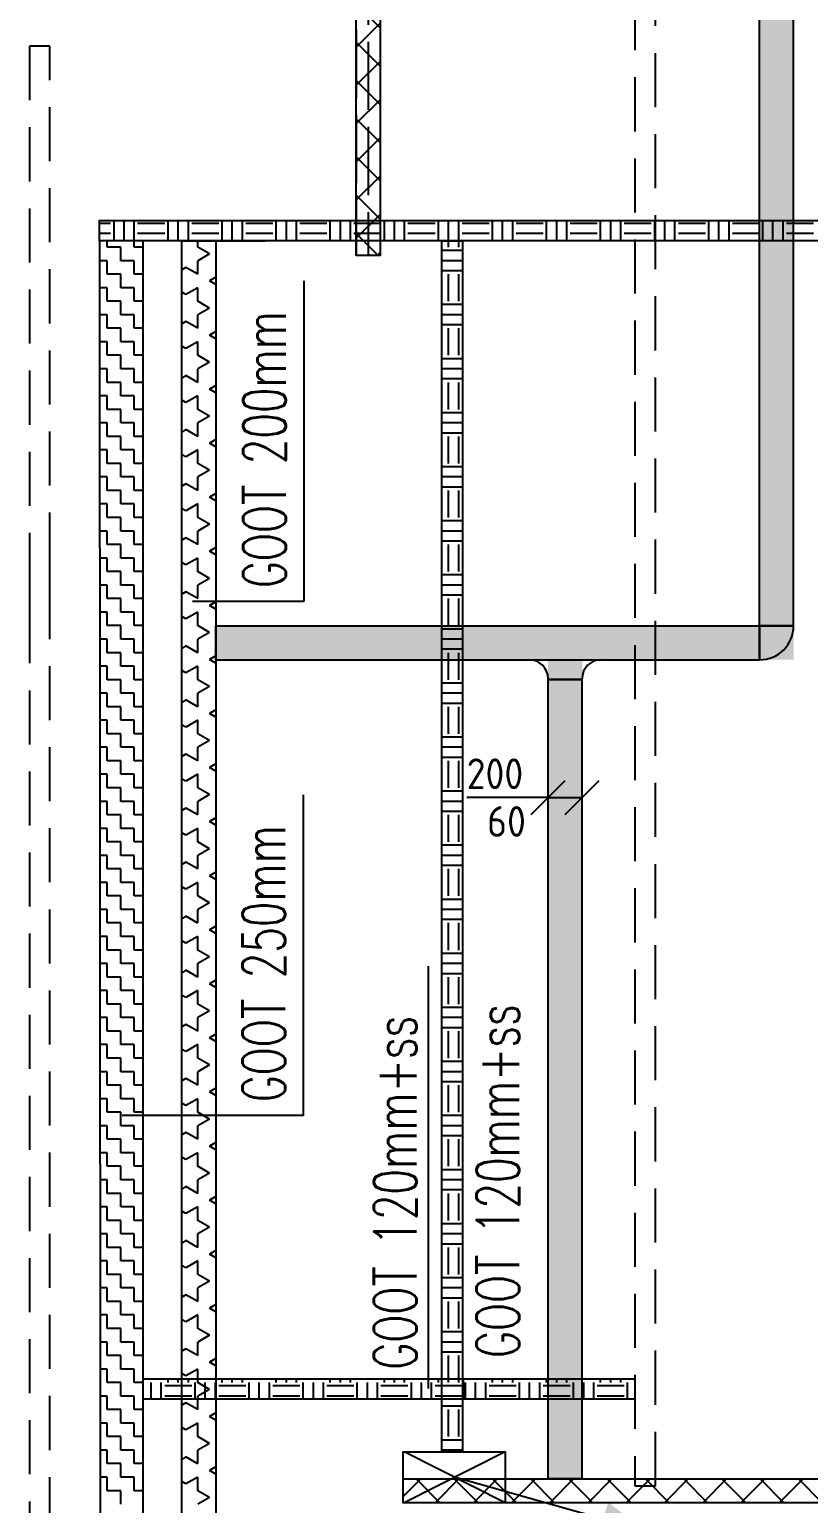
# Model space of a CAD drawing. Header units: millimetres. Extents: x -3262 to 109994, y 0 to 217318.
# Drawn here: x 56790 to 61365, y 66097 to 74754 of the extents above; entities that cross this region are included whole.
import ezdxf

# ---------------------------------------------------------------- set-up
doc = ezdxf.new("R2010")
doc.units = ezdxf.units.MM
doc.header["$LTSCALE"] = 100
doc.linetypes.add('E_GOOT3', pattern=[5, 4, -1])
doc.linetypes.add('HIDDEN2', pattern=[4.7625, 3.175, -1.5875])
for name, color, linetype in [('ByLayer', 2, 'Continuous'), ('EL6131--_ENERGIEBEDR (1996)', 2, 'Continuous'), ('EL6131--_GEBOUWINST (1996)', 2, 'Continuous'), ('EL6131--_KG_D', 3, 'Continuous'), ('EL6131--_WG', 3, 'Continuous'), ('EM6131--_KG', 1, 'Continuous')]:
    doc.layers.add(name, color=color, linetype=linetype)
doc.styles.add('CofelyArial', font='arial.ttf')
doc.styles.add('ROMANS', font='ROMANS', dxfattribs={"width": 0.7})
doc.styles.add('STABICAD-018', font='ISOCP.SHX', dxfattribs={"height": 1.8})

# ---------------------------------------------------------------- blocks, each defined once
blk = doc.blocks.new('*X84')
at = {"color": 0}
for p, q in [((49163.8, 15712.4), (49293.2, 15841.8)), ((49405.1, 15701.8), (49265.1, 15841.8)), ((49377.7, 15701.8), (49517.7, 15841.8)), ((49629.6, 15701.8), (49489.6, 15841.8)), ((49602.2, 15701.8), (49742.2, 15841.8)), ((49854.1, 15701.8), (49714.1, 15841.8)), ((49826.8, 15701.8), (49966.8, 15841.8)), ((50078.6, 15701.8), (49938.6, 15841.8)), ((50051.3, 15701.8), (50191.3, 15841.8)), ((50303.1, 15701.8), (50163.1, 15841.8)), ((50275.8, 15701.8), (50415.8, 15841.8)), ((50527.6, 15701.8), (50387.6, 15841.8)), ((50500.3, 15701.8), (50640.3, 15841.8)), ((50752.1, 15701.8), (50612.1, 15841.8)), ((50724.8, 15701.8), (50864.8, 15841.8)), ((50976.6, 15701.8), (50836.6, 15841.8)), ((50949.3, 15701.8), (51089.3, 15841.8)), ((51201.1, 15701.8), (51061.1, 15841.8)), ((51173.8, 15701.8), (51313.8, 15841.8)), ((51425.6, 15701.8), (51285.6, 15841.8)), ((51398.3, 15701.8), (51538.3, 15841.8)), ((51650.1, 15701.8), (51510.1, 15841.8)), ((51622.8, 15701.8), (51762.8, 15841.8)), ((51874.6, 15701.8), (51734.6, 15841.8)), ((51847.3, 15701.8), (51987.3, 15841.8)), ((52099.2, 15701.8), (51959.2, 15841.8)), ((52071.8, 15701.8), (52211.8, 15841.8)), ((52323.7, 15701.8), (52183.7, 15841.8)), ((52296.3, 15701.8), (52436.3, 15841.8)), ((52548.2, 15701.8), (52408.2, 15841.8)), ((52520.8, 15701.8), (52660.8, 15841.8)), ((52772.7, 15701.8), (52632.7, 15841.8)), ((52745.3, 15701.8), (52885.3, 15841.8)), ((52997.2, 15701.8), (52857.2, 15841.8)), ((52969.8, 15701.8), (53109.8, 15841.8)), ((53221.7, 15701.8), (53081.7, 15841.8)), ((53194.4, 15701.8), (53334.4, 15841.8)), ((53446.2, 15701.8), (53306.2, 15841.8)), ((53418.9, 15701.8), (53558.9, 15841.8)), ((53670.7, 15701.8), (53530.7, 15841.8)), ((53643.4, 15701.8), (53783.4, 15841.8)), ((53895.2, 15701.8), (53755.2, 15841.8)), ((53867.9, 15701.8), (54007.9, 15841.8)), ((54119.7, 15701.8), (53979.7, 15841.8)), ((54092.4, 15701.8), (54232.4, 15841.8)), ((54344.2, 15701.8), (54204.2, 15841.8)), ((54316.9, 15701.8), (54456.9, 15841.8)), ((54568.7, 15701.8), (54428.7, 15841.8)), ((54541.4, 15701.8), (54681.4, 15841.8)), ((54793.2, 15701.8), (54653.2, 15841.8)), ((54765.9, 15701.8), (54905.9, 15841.8)), ((55017.7, 15701.8), (54877.7, 15841.8)), ((54990.4, 15701.8), (55130.4, 15841.8)), ((55242.2, 15701.8), (55102.2, 15841.8)), ((55214.9, 15701.8), (55354.9, 15841.8)), ((55466.7, 15701.8), (55326.7, 15841.8)), ((55439.4, 15701.8), (55579.4, 15841.8)), ((55691.3, 15701.8), (55551.3, 15841.8)), ((55663.9, 15701.8), (55803.9, 15841.8)), ((55915.8, 15701.8), (55775.8, 15841.8)), ((55888.4, 15701.8), (55988.8, 15802.2)), ((49180.6, 15701.8), (49163.8, 15718.5))]:
    blk.add_line(p, q, dxfattribs=at)
blk = doc.blocks.new('NV-1')
at = {"layer": 'ByLayer'}
for p, q in [((0, 4), (7.91, 0)), ((0, 0), (7.91, 4))]:
    blk.add_line(p, q, dxfattribs=at)
blk.add_lwpolyline([(0, 0), (8, 0), (8, 4), (0, 4)], close=True, dxfattribs=at)
blk = doc.blocks.new('PIJL-UIT')
at = {"layer": 'ByLayer', "color": 2}
blk.add_line((0, 0), (2.92, 10.41), dxfattribs=at)
blk.add_solid([(3.228, 11.35), (1.515, 9.111), (3.239, 8.536)], dxfattribs=at)
blk = doc.blocks.new('*X93')
at = {"color": 0}
for p, q in [((42447.8, 15200.3), (42545, 15200.3)), ((42564.8, 15061.4), (42564.8, 15213.5)), ((42447.8, 15140.8), (42545, 15140.8)), ((42447.8, 15081.2), (42545, 15081.2)), ((42465.6, 14902.7), (42465.6, 15061.4)), ((42525.2, 14902.7), (42525.2, 15061.4)), ((42545, 15041.6), (42567.8, 15041.6)), ((42545, 14982), (42567.8, 14982)), ((42545, 14922.5), (42567.8, 14922.5)), ((42564.8, 14743.9), (42564.8, 14902.7)), ((42447.8, 14882.8), (42545, 14882.8)), ((42447.8, 14823.3), (42545, 14823.3)), ((42447.8, 14763.8), (42545, 14763.8)), ((42465.6, 14585.2), (42465.6, 14743.9)), ((42525.2, 14585.2), (42525.2, 14743.9)), ((42545, 14724.1), (42567.8, 14724.1)), ((42545, 14664.5), (42567.8, 14664.5)), ((42447.8, 14565.3), (42545, 14565.3)), ((42545, 14605), (42567.8, 14605)), ((42564.8, 14426.4), (42564.8, 14585.2)), ((42447.8, 14505.8), (42545, 14505.8)), ((42447.8, 14446.2), (42545, 14446.2)), ((42465.6, 14267.7), (42465.6, 14426.4)), ((42525.2, 14267.7), (42525.2, 14426.4)), ((42545, 14406.6), (42567.8, 14406.6)), ((42545, 14347), (42567.8, 14347)), ((42545, 14287.5), (42567.8, 14287.5)), ((42447.8, 14247.8), (42545, 14247.8)), ((42564.8, 14205.1), (42564.8, 14267.7))]:
    blk.add_line(p, q, dxfattribs=at)
blk = doc.blocks.new('*X96')
at = {"color": 0}
for p, q in [((49291.9, 17283.9), (49291.9, 17350.3)), ((49351.4, 17283.9), (49351.4, 17350.3)), ((49248.8, 17264.1), (49368.8, 17264.1)), ((49248.8, 17204.5), (49368.8, 17204.5)), ((49248.8, 17145), (49368.8, 17145)), ((49291.9, 16966.4), (49291.9, 17125.2)), ((49351.4, 16966.4), (49351.4, 17125.2)), ((49248.8, 16946.6), (49368.8, 16946.6)), ((49248.8, 16887), (49368.8, 16887)), ((49248.8, 16827.5), (49368.8, 16827.5)), ((49291.9, 16648.9), (49291.9, 16807.7)), ((49351.4, 16648.9), (49351.4, 16807.7)), ((49248.8, 16629.1), (49368.8, 16629.1)), ((49248.8, 16569.5), (49368.8, 16569.5)), ((49248.8, 16510), (49368.8, 16510)), ((49291.9, 16331.4), (49291.9, 16490.2)), ((49351.4, 16331.4), (49351.4, 16490.2)), ((49248.8, 16311.6), (49368.8, 16311.6)), ((49248.8, 16252), (49368.8, 16252)), ((49248.8, 16192.5), (49368.8, 16192.5)), ((49291.9, 16013.9), (49291.9, 16172.7)), ((49351.4, 16013.9), (49351.4, 16172.7)), ((49248.8, 15994.1), (49368.8, 15994.1)), ((49248.8, 15934.5), (49368.8, 15934.5)), ((49248.8, 15875), (49368.8, 15875)), ((49291.9, 15696.4), (49291.9, 15855.2)), ((49351.4, 15696.4), (49351.4, 15855.2)), ((49248.8, 15676.6), (49368.8, 15676.6)), ((49248.8, 15617), (49368.8, 15617)), ((49248.8, 15557.5), (49368.8, 15557.5)), ((49291.9, 15378.9), (49291.9, 15537.7)), ((49351.4, 15378.9), (49351.4, 15537.7)), ((49248.8, 15359.1), (49368.8, 15359.1)), ((49248.8, 15299.5), (49368.8, 15299.5)), ((49248.8, 15240), (49368.8, 15240)), ((49291.9, 15061.4), (49291.9, 15220.2)), ((49351.4, 15061.4), (49351.4, 15220.2)), ((49248.8, 15041.6), (49368.8, 15041.6)), ((49248.8, 14982), (49368.8, 14982)), ((49248.8, 14922.5), (49368.8, 14922.5)), ((49291.9, 14743.9), (49291.9, 14902.7)), ((49351.4, 14743.9), (49351.4, 14902.7)), ((49248.8, 14724.1), (49368.8, 14724.1)), ((49248.8, 14664.5), (49368.8, 14664.5)), ((49248.8, 14605), (49368.8, 14605)), ((49291.9, 14426.4), (49291.9, 14585.2)), ((49351.4, 14426.4), (49351.4, 14585.2)), ((49248.8, 14406.6), (49368.8, 14406.6)), ((49248.8, 14347), (49368.8, 14347)), ((49248.8, 14287.5), (49368.8, 14287.5)), ((49291.9, 14108.9), (49291.9, 14267.7)), ((49351.4, 14108.9), (49351.4, 14267.7)), ((49248.8, 14089.1), (49368.8, 14089.1)), ((49248.8, 14029.5), (49368.8, 14029.5)), ((49248.8, 13970), (49368.8, 13970)), ((49291.9, 13791.4), (49291.9, 13950.2)), ((49351.4, 13791.4), (49351.4, 13950.2)), ((49248.8, 13771.6), (49368.8, 13771.6)), ((49248.8, 13712), (49368.8, 13712)), ((49248.8, 13652.5), (49368.8, 13652.5)), ((49291.9, 13473.9), (49291.9, 13632.7)), ((49351.4, 13473.9), (49351.4, 13632.7)), ((49248.8, 13454.1), (49368.8, 13454.1)), ((49248.8, 13394.5), (49368.8, 13394.5)), ((49248.8, 13335), (49368.8, 13335)), ((49291.9, 13156.4), (49291.9, 13315.2)), ((49351.4, 13156.4), (49351.4, 13315.2))]:
    blk.add_line(p, q, dxfattribs=at)
blk = doc.blocks.new('*X98')
at = {"color": 0}
for p, q in [((42148.1, 15220.2), (42148.1, 15338.2)), ((42207.7, 15220.2), (42207.7, 15338.2)), ((42406.1, 15220.2), (42406.1, 15338.2)), ((42465.6, 15220.2), (42465.6, 15338.2)), ((42525.2, 15220.2), (42525.2, 15338.2)), ((42723.6, 15220.2), (42723.6, 15338.2)), ((42783.1, 15220.2), (42783.1, 15338.2)), ((42842.7, 15220.2), (42842.7, 15338.2)), ((43041.1, 15220.2), (43041.1, 15338.2)), ((43100.6, 15220.2), (43100.6, 15338.2)), ((43160.2, 15220.2), (43160.2, 15338.2)), ((43358.6, 15220.2), (43358.6, 15338.2)), ((43418.1, 15220.2), (43418.1, 15338.2)), ((43477.7, 15220.2), (43477.7, 15338.2)), ((43676.1, 15220.2), (43676.1, 15338.2)), ((43735.6, 15220.2), (43735.6, 15338.2)), ((43795.2, 15220.2), (43795.2, 15338.2)), ((43993.6, 15220.2), (43993.6, 15338.2)), ((44053.1, 15220.2), (44053.1, 15338.2)), ((44112.7, 15220.2), (44112.7, 15338.2)), ((44311.1, 15220.2), (44311.1, 15338.2)), ((44370.6, 15220.2), (44370.6, 15338.2)), ((44430.2, 15220.2), (44430.2, 15338.2)), ((44628.6, 15220.2), (44628.6, 15338.2)), ((44688.1, 15220.2), (44688.1, 15338.2)), ((44747.7, 15220.2), (44747.7, 15338.2)), ((44946.1, 15220.2), (44946.1, 15338.2)), ((45005.6, 15220.2), (45005.6, 15338.2)), ((45065.2, 15220.2), (45065.2, 15338.2)), ((45263.6, 15220.2), (45263.6, 15338.2)), ((45323.1, 15220.2), (45323.1, 15338.2)), ((45382.7, 15220.2), (45382.7, 15338.2)), ((45581.1, 15220.2), (45581.1, 15338.2)), ((45640.6, 15220.2), (45640.6, 15338.2)), ((45700.2, 15220.2), (45700.2, 15338.2)), ((45898.6, 15220.2), (45898.6, 15338.2)), ((45958.1, 15220.2), (45958.1, 15338.2)), ((46017.7, 15220.2), (46017.7, 15338.2)), ((46216.1, 15220.2), (46216.1, 15338.2)), ((46275.6, 15220.2), (46275.6, 15338.2)), ((46335.2, 15220.2), (46335.2, 15338.2)), ((46533.6, 15220.2), (46533.6, 15338.2)), ((46593.1, 15220.2), (46593.1, 15338.2)), ((46652.7, 15220.2), (46652.7, 15338.2)), ((46851.1, 15220.2), (46851.1, 15338.2)), ((46910.6, 15220.2), (46910.6, 15338.2)), ((46970.2, 15220.2), (46970.2, 15338.2)), ((47168.6, 15220.2), (47168.6, 15338.2)), ((47228.1, 15220.2), (47228.1, 15338.2)), ((47287.7, 15220.2), (47287.7, 15338.2)), ((47486.1, 15220.2), (47486.1, 15338.2)), ((47545.6, 15220.2), (47545.6, 15338.2)), ((47605.2, 15220.2), (47605.2, 15338.2)), ((47803.6, 15220.2), (47803.6, 15338.2)), ((47863.1, 15220.2), (47863.1, 15338.2)), ((47922.7, 15220.2), (47922.7, 15338.2)), ((48121.1, 15220.2), (48121.1, 15338.2)), ((48180.6, 15220.2), (48180.6, 15338.2)), ((48240.2, 15220.2), (48240.2, 15338.2)), ((48438.6, 15220.2), (48438.6, 15338.2)), ((48498.1, 15220.2), (48498.1, 15338.2)), ((48557.7, 15220.2), (48557.7, 15338.2)), ((48756.1, 15220.2), (48756.1, 15338.2)), ((48815.6, 15220.2), (48815.6, 15338.2)), ((48875.2, 15220.2), (48875.2, 15338.2)), ((49073.6, 15220.2), (49073.6, 15338.2)), ((49133.1, 15220.2), (49133.1, 15338.2)), ((49192.7, 15220.2), (49192.7, 15338.2)), ((42227.5, 15299.5), (42386.2, 15299.5)), ((42227.5, 15240), (42386.2, 15240)), ((42545, 15299.5), (42703.8, 15299.5)), ((42545, 15240), (42703.8, 15240)), ((42862.5, 15299.5), (43021.2, 15299.5)), ((42862.5, 15240), (43021.2, 15240)), ((43180, 15299.5), (43338.8, 15299.5)), ((43180, 15240), (43338.8, 15240)), ((43497.5, 15299.5), (43656.2, 15299.5)), ((43497.5, 15240), (43656.2, 15240)), ((43815, 15299.5), (43973.8, 15299.5)), ((43815, 15240), (43973.8, 15240)), ((44132.5, 15299.5), (44291.2, 15299.5)), ((44132.5, 15240), (44291.2, 15240)), ((44450, 15299.5), (44608.8, 15299.5)), ((44450, 15240), (44608.8, 15240)), ((44767.5, 15299.5), (44926.2, 15299.5)), ((44767.5, 15240), (44926.2, 15240)), ((45085, 15299.5), (45243.8, 15299.5)), ((45085, 15240), (45243.8, 15240)), ((45402.5, 15299.5), (45561.2, 15299.5)), ((45402.5, 15240), (45561.2, 15240)), ((45720, 15299.5), (45878.8, 15299.5)), ((45720, 15240), (45878.8, 15240)), ((46037.5, 15299.5), (46196.2, 15299.5)), ((46037.5, 15240), (46196.2, 15240)), ((46355, 15299.5), (46513.8, 15299.5)), ((46355, 15240), (46513.8, 15240)), ((46672.5, 15299.5), (46831.2, 15299.5)), ((46672.5, 15240), (46831.2, 15240)), ((46990, 15299.5), (47148.8, 15299.5)), ((46990, 15240), (47148.8, 15240)), ((47307.5, 15299.5), (47466.2, 15299.5)), ((47307.5, 15240), (47466.2, 15240)), ((47625, 15299.5), (47783.8, 15299.5)), ((47625, 15240), (47783.8, 15240)), ((47942.5, 15299.5), (48101.2, 15299.5)), ((47942.5, 15240), (48101.2, 15240)), ((48260, 15299.5), (48418.8, 15299.5)), ((48260, 15240), (48418.8, 15240)), ((48577.5, 15299.5), (48736.2, 15299.5)), ((48577.5, 15240), (48736.2, 15240)), ((48895, 15299.5), (49053.8, 15299.5)), ((48895, 15240), (49053.8, 15240)), ((49212.5, 15299.5), (49248.8, 15299.5)), ((49212.5, 15240), (49248.8, 15240)), ((42247.3, 15218.2), (42247.3, 15220.2)), ((42306.9, 15218.2), (42306.9, 15220.2)), ((42366.4, 15218.2), (42366.4, 15220.2)), ((42564.8, 15218.2), (42564.8, 15220.2)), ((42624.4, 15218.2), (42624.4, 15220.2)), ((42683.9, 15218.2), (42683.9, 15220.2)), ((42882.3, 15218.2), (42882.3, 15220.2)), ((42941.9, 15218.2), (42941.9, 15220.2)), ((43001.4, 15218.2), (43001.4, 15220.2)), ((43199.8, 15218.2), (43199.8, 15220.2)), ((43259.4, 15218.2), (43259.4, 15220.2)), ((43318.9, 15218.2), (43318.9, 15220.2)), ((43517.3, 15218.2), (43517.3, 15220.2)), ((43576.9, 15218.2), (43576.9, 15220.2)), ((43636.4, 15218.2), (43636.4, 15220.2)), ((43834.8, 15218.2), (43834.8, 15220.2)), ((43894.4, 15218.2), (43894.4, 15220.2)), ((43953.9, 15218.2), (43953.9, 15220.2)), ((44152.3, 15218.2), (44152.3, 15220.2)), ((44211.9, 15218.2), (44211.9, 15220.2)), ((44271.4, 15218.2), (44271.4, 15220.2)), ((44469.8, 15218.2), (44469.8, 15220.2)), ((44529.4, 15218.2), (44529.4, 15220.2)), ((44588.9, 15218.2), (44588.9, 15220.2)), ((44787.3, 15218.2), (44787.3, 15220.2)), ((44846.9, 15218.2), (44846.9, 15220.2)), ((44906.4, 15218.2), (44906.4, 15220.2)), ((45104.8, 15218.2), (45104.8, 15220.2)), ((45164.4, 15218.2), (45164.4, 15220.2)), ((45223.9, 15218.2), (45223.9, 15220.2)), ((45422.3, 15218.2), (45422.3, 15220.2)), ((45481.9, 15218.2), (45481.9, 15220.2)), ((45541.4, 15218.2), (45541.4, 15220.2)), ((45739.8, 15218.2), (45739.8, 15220.2)), ((45799.4, 15218.2), (45799.4, 15220.2)), ((45858.9, 15218.2), (45858.9, 15220.2)), ((46057.3, 15218.2), (46057.3, 15220.2)), ((46116.9, 15218.2), (46116.9, 15220.2)), ((46176.4, 15218.2), (46176.4, 15220.2)), ((46374.8, 15218.2), (46374.8, 15220.2)), ((46434.4, 15218.2), (46434.4, 15220.2)), ((46493.9, 15218.2), (46493.9, 15220.2)), ((46692.3, 15218.2), (46692.3, 15220.2)), ((46751.9, 15218.2), (46751.9, 15220.2)), ((46811.4, 15218.2), (46811.4, 15220.2)), ((47009.8, 15218.2), (47009.8, 15220.2)), ((47069.4, 15218.2), (47069.4, 15220.2)), ((47128.9, 15218.2), (47128.9, 15220.2)), ((47327.3, 15218.2), (47327.3, 15220.2)), ((47386.9, 15218.2), (47386.9, 15220.2)), ((47446.4, 15218.2), (47446.4, 15220.2)), ((47644.8, 15218.2), (47644.8, 15220.2)), ((47704.4, 15218.2), (47704.4, 15220.2)), ((47763.9, 15218.2), (47763.9, 15220.2)), ((47962.3, 15218.2), (47962.3, 15220.2)), ((48021.9, 15218.2), (48021.9, 15220.2)), ((48081.4, 15218.2), (48081.4, 15220.2)), ((48279.8, 15218.2), (48279.8, 15220.2)), ((48339.4, 15218.2), (48339.4, 15220.2)), ((48398.9, 15218.2), (48398.9, 15220.2)), ((48597.3, 15218.2), (48597.3, 15220.2)), ((48656.9, 15218.2), (48656.9, 15220.2)), ((48716.4, 15218.2), (48716.4, 15220.2)), ((48914.8, 15218.2), (48914.8, 15220.2)), ((48974.4, 15218.2), (48974.4, 15220.2)), ((49033.9, 15218.2), (49033.9, 15220.2)), ((49232.3, 15218.2), (49232.3, 15220.2))]:
    blk.add_line(p, q, dxfattribs=at)
blk = doc.blocks.new('*X99')
at = {"color": 0}
for p, q in [((42564.8, 16966.4), (42564.8, 17092)), ((42447.8, 17045.8), (42545, 17045.8)), ((42447.8, 16986.2), (42545, 16986.2)), ((42465.6, 16807.7), (42465.6, 16966.4)), ((42525.2, 16807.7), (42525.2, 16966.4)), ((42545, 16946.6), (42567.8, 16946.6)), ((42545, 16887), (42567.8, 16887)), ((42545, 16827.5), (42567.8, 16827.5)), ((42564.8, 16648.9), (42564.8, 16807.7)), ((42447.8, 16787.8), (42545, 16787.8)), ((42447.8, 16728.3), (42545, 16728.3)), ((42447.8, 16668.8), (42545, 16668.8)), ((42465.6, 16490.2), (42465.6, 16648.9)), ((42525.2, 16490.2), (42525.2, 16648.9)), ((42545, 16629.1), (42567.8, 16629.1)), ((42545, 16569.5), (42567.8, 16569.5)), ((42447.8, 16470.3), (42545, 16470.3)), ((42545, 16510), (42567.8, 16510)), ((42564.8, 16331.4), (42564.8, 16490.2)), ((42447.8, 16410.8), (42545, 16410.8)), ((42447.8, 16351.2), (42545, 16351.2)), ((42465.6, 16172.7), (42465.6, 16331.4)), ((42525.2, 16172.7), (42525.2, 16331.4)), ((42545, 16311.6), (42567.8, 16311.6)), ((42545, 16252), (42567.8, 16252)), ((42545, 16192.5), (42567.8, 16192.5)), ((42447.8, 16152.8), (42545, 16152.8)), ((42564.8, 16013.9), (42564.8, 16172.7)), ((42447.8, 16093.3), (42545, 16093.3)), ((42447.8, 16033.8), (42545, 16033.8)), ((42465.6, 15855.2), (42465.6, 16013.9)), ((42525.2, 15855.2), (42525.2, 16013.9)), ((42545, 15994.1), (42567.8, 15994.1)), ((42545, 15934.5), (42567.8, 15934.5)), ((42545, 15875), (42567.8, 15875)), ((42564.8, 15696.4), (42564.8, 15855.2)), ((42447.8, 15835.3), (42545, 15835.3)), ((42447.8, 15775.8), (42545, 15775.8)), ((42447.8, 15716.2), (42545, 15716.2)), ((42465.6, 15537.7), (42465.6, 15696.4)), ((42525.2, 15537.7), (42525.2, 15696.4)), ((42545, 15676.6), (42567.8, 15676.6)), ((42545, 15617), (42567.8, 15617)), ((42447.8, 15517.8), (42545, 15517.8)), ((42545, 15557.5), (42567.8, 15557.5)), ((42564.8, 15378.9), (42564.8, 15537.7)), ((42447.8, 15458.3), (42545, 15458.3)), ((42447.8, 15398.8), (42545, 15398.8)), ((42465.6, 15220.2), (42465.6, 15378.9)), ((42525.2, 15220.2), (42525.2, 15378.9)), ((42545, 15359.1), (42567.8, 15359.1)), ((42545, 15299.5), (42567.8, 15299.5)), ((42545, 15240), (42567.8, 15240)), ((42564.8, 15213.5), (42564.8, 15220.2))]:
    blk.add_line(p, q, dxfattribs=at)
blk = doc.blocks.new('*X108')
at = {"color": 0}
for p, q in [((41949.7, 16841.5), (41964.1, 16866.4)), ((41989.4, 16772.7), (41949.7, 16841.5)), ((42068.7, 16772.8), (42108.4, 16841.5)), ((42108.4, 16841.5), (42094, 16866.4)), ((42267.2, 16841.5), (42281.6, 16866.4)), ((42306.9, 16772.7), (42267.2, 16841.5)), ((42386.2, 16772.8), (42425.9, 16841.5)), ((42425.9, 16841.5), (42411.5, 16866.4)), ((42584.7, 16841.5), (42599.1, 16866.4)), ((42624.4, 16772.7), (42584.7, 16841.5)), ((42703.7, 16772.8), (42743.4, 16841.5)), ((42743.4, 16841.5), (42729, 16866.4)), ((42902.2, 16841.5), (42916.6, 16866.4)), ((42941.9, 16772.7), (42902.2, 16841.5)), ((43021.2, 16772.8), (43060.9, 16841.5)), ((43060.9, 16841.5), (43046.5, 16866.4)), ((43219.7, 16841.5), (43234.1, 16866.4)), ((43259.4, 16772.7), (43219.7, 16841.5)), ((43338.7, 16772.8), (43378.4, 16841.5)), ((43378.4, 16841.5), (43364, 16866.4)), ((43537.2, 16841.5), (43551.6, 16866.4)), ((43576.9, 16772.7), (43537.2, 16841.5)), ((43656.2, 16772.8), (43695.9, 16841.5)), ((43695.9, 16841.5), (43681.5, 16866.4)), ((43854.7, 16841.5), (43869.1, 16866.4)), ((43894.4, 16772.7), (43854.7, 16841.5)), ((43973.7, 16772.8), (44013.4, 16841.5)), ((44013.4, 16841.5), (43999, 16866.4)), ((44172.2, 16841.5), (44186.6, 16866.4)), ((44211.9, 16772.7), (44172.2, 16841.5)), ((44291.2, 16772.8), (44330.9, 16841.5)), ((44330.9, 16841.5), (44316.5, 16866.4)), ((44489.7, 16841.5), (44504.1, 16866.4)), ((44529.4, 16772.7), (44489.7, 16841.5)), ((44608.7, 16772.8), (44648.4, 16841.5)), ((44648.4, 16841.5), (44634, 16866.4)), ((44807.2, 16841.5), (44821.6, 16866.4)), ((44846.9, 16772.7), (44807.2, 16841.5)), ((44926.2, 16772.8), (44965.9, 16841.5)), ((44965.9, 16841.5), (44951.5, 16866.4)), ((45124.7, 16841.5), (45139.1, 16866.4)), ((45164.4, 16772.7), (45124.7, 16841.5)), ((45243.7, 16772.8), (45283.4, 16841.5)), ((45283.4, 16841.5), (45269, 16866.4)), ((45442.2, 16841.5), (45456.6, 16866.4)), ((45481.9, 16772.7), (45442.2, 16841.5)), ((45561.2, 16772.8), (45600.9, 16841.5)), ((45600.9, 16841.5), (45586.5, 16866.4)), ((45759.7, 16841.5), (45774.1, 16866.4)), ((45799.4, 16772.7), (45759.7, 16841.5)), ((45878.7, 16772.8), (45918.4, 16841.5)), ((45918.4, 16841.5), (45904, 16866.4)), ((46077.2, 16841.5), (46091.6, 16866.4)), ((46116.9, 16772.7), (46077.2, 16841.5)), ((46196.2, 16772.8), (46235.9, 16841.5)), ((46235.9, 16841.5), (46221.5, 16866.4)), ((46394.7, 16841.5), (46409.1, 16866.4)), ((46434.4, 16772.7), (46394.7, 16841.5)), ((46513.7, 16772.8), (46553.4, 16841.5)), ((46553.4, 16841.5), (46539, 16866.4)), ((46712.2, 16841.5), (46726.6, 16866.4)), ((46751.9, 16772.7), (46712.2, 16841.5)), ((46831.2, 16772.8), (46870.9, 16841.5)), ((46870.9, 16841.5), (46856.5, 16866.4)), ((47029.7, 16841.5), (47044.1, 16866.4)), ((47069.4, 16772.7), (47029.7, 16841.5)), ((47148.7, 16772.8), (47188.4, 16841.5)), ((47188.4, 16841.5), (47174, 16866.4)), ((47347.2, 16841.5), (47361.6, 16866.4)), ((47386.9, 16772.7), (47347.2, 16841.5)), ((47466.2, 16772.8), (47505.9, 16841.5)), ((47505.9, 16841.5), (47491.5, 16866.4)), ((47664.7, 16841.5), (47679.1, 16866.4)), ((47704.4, 16772.7), (47664.7, 16841.5)), ((47783.7, 16772.8), (47823.4, 16841.5)), ((47823.4, 16841.5), (47809, 16866.4)), ((47982.2, 16841.5), (47996.6, 16866.4)), ((48021.9, 16772.7), (47982.2, 16841.5)), ((48101.2, 16772.8), (48140.9, 16841.5)), ((48140.9, 16841.5), (48126.5, 16866.4)), ((48299.7, 16841.5), (48314.1, 16866.4)), ((48339.4, 16772.7), (48299.7, 16841.5)), ((48418.7, 16772.8), (48458.4, 16841.5)), ((48458.4, 16841.5), (48444, 16866.4)), ((48617.2, 16841.5), (48631.6, 16866.4)), ((48656.9, 16772.7), (48617.2, 16841.5)), ((48736.2, 16772.8), (48775.9, 16841.5)), ((48775.9, 16841.5), (48761.5, 16866.4)), ((48934.7, 16841.5), (48949.1, 16866.4)), ((48974.4, 16772.7), (48934.7, 16841.5)), ((49053.7, 16772.8), (49093.4, 16841.5)), ((49093.4, 16841.5), (49079, 16866.4)), ((41870.3, 16704), (41830.6, 16772.7)), ((41870.3, 16704), (41910, 16772.8)), ((41910, 16772.7), (41989.4, 16772.7)), ((42068.8, 16772.7), (42148.1, 16772.7)), ((42187.8, 16704), (42148.1, 16772.7)), ((42187.8, 16704), (42227.5, 16772.8)), ((42227.5, 16772.7), (42306.9, 16772.7)), ((42386.2, 16772.7), (42465.6, 16772.7)), ((42505.3, 16704), (42465.6, 16772.7)), ((42505.3, 16704), (42545, 16772.8)), ((42545, 16772.7), (42624.4, 16772.7)), ((42703.8, 16772.7), (42783.1, 16772.7)), ((42822.8, 16704), (42783.1, 16772.7)), ((42822.8, 16704), (42862.5, 16772.8)), ((42862.5, 16772.7), (42941.9, 16772.7)), ((43021.2, 16772.7), (43100.6, 16772.7)), ((43140.3, 16704), (43100.6, 16772.7)), ((43140.3, 16704), (43180, 16772.8)), ((43180, 16772.7), (43259.4, 16772.7)), ((43338.8, 16772.7), (43418.1, 16772.7)), ((43457.8, 16704), (43418.1, 16772.7)), ((43457.8, 16704), (43497.5, 16772.8)), ((43497.5, 16772.7), (43576.9, 16772.7)), ((43656.2, 16772.7), (43735.6, 16772.7)), ((43775.3, 16704), (43735.6, 16772.7)), ((43775.3, 16704), (43815, 16772.8)), ((43815, 16772.7), (43894.4, 16772.7)), ((43973.8, 16772.7), (44053.1, 16772.7)), ((44092.8, 16704), (44053.1, 16772.7)), ((44092.8, 16704), (44132.5, 16772.8)), ((44132.5, 16772.7), (44211.9, 16772.7)), ((44291.2, 16772.7), (44370.6, 16772.7)), ((44410.3, 16704), (44370.6, 16772.7)), ((44410.3, 16704), (44450, 16772.8)), ((44450, 16772.7), (44529.4, 16772.7)), ((44608.8, 16772.7), (44688.1, 16772.7)), ((44727.8, 16704), (44688.1, 16772.7)), ((44727.8, 16704), (44767.5, 16772.8)), ((44767.5, 16772.7), (44846.9, 16772.7)), ((44926.2, 16772.7), (45005.6, 16772.7)), ((45045.3, 16704), (45005.6, 16772.7)), ((45045.3, 16704), (45085, 16772.8)), ((45085, 16772.7), (45164.4, 16772.7)), ((45243.8, 16772.7), (45323.1, 16772.7)), ((45362.8, 16704), (45323.1, 16772.7)), ((45362.8, 16704), (45402.5, 16772.8)), ((45402.5, 16772.7), (45481.9, 16772.7)), ((45561.2, 16772.7), (45640.6, 16772.7)), ((45680.3, 16704), (45640.6, 16772.7)), ((45680.3, 16704), (45720, 16772.8)), ((45720, 16772.7), (45799.4, 16772.7)), ((45878.8, 16772.7), (45958.1, 16772.7)), ((45997.8, 16704), (45958.1, 16772.7)), ((45997.8, 16704), (46037.5, 16772.8)), ((46037.5, 16772.7), (46116.9, 16772.7)), ((46196.2, 16772.7), (46275.6, 16772.7)), ((46315.3, 16704), (46275.6, 16772.7)), ((46315.3, 16704), (46355, 16772.8)), ((46355, 16772.7), (46434.4, 16772.7)), ((46513.8, 16772.7), (46593.1, 16772.7)), ((46632.8, 16704), (46593.1, 16772.7)), ((46632.8, 16704), (46672.5, 16772.8)), ((46672.5, 16772.7), (46751.9, 16772.7)), ((46831.2, 16772.7), (46910.6, 16772.7)), ((46950.3, 16704), (46910.6, 16772.7)), ((46950.3, 16704), (46990, 16772.8)), ((46990, 16772.7), (47069.4, 16772.7)), ((47148.8, 16772.7), (47228.1, 16772.7)), ((47267.8, 16704), (47228.1, 16772.7)), ((47267.8, 16704), (47307.5, 16772.8)), ((47307.5, 16772.7), (47386.9, 16772.7)), ((47466.2, 16772.7), (47545.6, 16772.7)), ((47585.3, 16704), (47545.6, 16772.7)), ((47585.3, 16704), (47625, 16772.8)), ((47625, 16772.7), (47704.4, 16772.7)), ((47783.8, 16772.7), (47863.1, 16772.7)), ((47902.8, 16704), (47863.1, 16772.7)), ((47902.8, 16704), (47942.5, 16772.8)), ((47942.5, 16772.7), (48021.9, 16772.7)), ((48101.2, 16772.7), (48180.6, 16772.7)), ((48220.3, 16704), (48180.6, 16772.7)), ((48220.3, 16704), (48260, 16772.8)), ((48260, 16772.7), (48339.4, 16772.7)), ((48418.8, 16772.7), (48498.1, 16772.7)), ((48537.8, 16704), (48498.1, 16772.7)), ((48537.8, 16704), (48577.5, 16772.8)), ((48577.5, 16772.7), (48656.9, 16772.7)), ((48736.2, 16772.7), (48815.6, 16772.7)), ((48855.3, 16704), (48815.6, 16772.7)), ((48855.3, 16704), (48895, 16772.8)), ((48895, 16772.7), (48974.4, 16772.7)), ((49053.8, 16772.7), (49133.1, 16772.7)), ((49172.8, 16704), (49133.1, 16772.7)), ((49172.8, 16704), (49212.5, 16772.8)), ((49212.5, 16772.7), (49248.8, 16772.7)), ((42007.4, 16666.4), (42029.1, 16704)), ((42050.7, 16666.4), (42029.1, 16704)), ((42324.9, 16666.4), (42346.6, 16704)), ((42368.2, 16666.4), (42346.6, 16704)), ((42642.4, 16666.4), (42664.1, 16704)), ((42685.7, 16666.4), (42664.1, 16704)), ((42959.9, 16666.4), (42981.6, 16704)), ((43003.2, 16666.4), (42981.6, 16704)), ((43277.4, 16666.4), (43299.1, 16704)), ((43320.7, 16666.4), (43299.1, 16704)), ((43594.9, 16666.4), (43616.6, 16704)), ((43638.2, 16666.4), (43616.6, 16704)), ((43912.4, 16666.4), (43934.1, 16704)), ((43955.7, 16666.4), (43934.1, 16704)), ((44229.9, 16666.4), (44251.6, 16704)), ((44273.2, 16666.4), (44251.6, 16704)), ((44547.4, 16666.4), (44569.1, 16704)), ((44590.7, 16666.4), (44569.1, 16704)), ((44864.9, 16666.4), (44886.6, 16704)), ((44908.2, 16666.4), (44886.6, 16704)), ((45182.4, 16666.4), (45204.1, 16704)), ((45225.7, 16666.4), (45204.1, 16704)), ((45499.9, 16666.4), (45521.6, 16704)), ((45543.2, 16666.4), (45521.6, 16704)), ((45817.4, 16666.4), (45839.1, 16704)), ((45860.7, 16666.4), (45839.1, 16704)), ((46134.9, 16666.4), (46156.6, 16704)), ((46178.2, 16666.4), (46156.6, 16704)), ((46452.4, 16666.4), (46474.1, 16704)), ((46495.7, 16666.4), (46474.1, 16704)), ((46769.9, 16666.4), (46791.6, 16704)), ((46813.2, 16666.4), (46791.6, 16704)), ((47087.4, 16666.4), (47109.1, 16704)), ((47130.7, 16666.4), (47109.1, 16704)), ((47404.9, 16666.4), (47426.6, 16704)), ((47448.2, 16666.4), (47426.6, 16704)), ((47722.4, 16666.4), (47744.1, 16704)), ((47765.7, 16666.4), (47744.1, 16704)), ((48039.9, 16666.4), (48061.6, 16704)), ((48083.2, 16666.4), (48061.6, 16704)), ((48357.4, 16666.4), (48379.1, 16704)), ((48400.7, 16666.4), (48379.1, 16704)), ((48674.9, 16666.4), (48696.6, 16704)), ((48718.2, 16666.4), (48696.6, 16704)), ((48992.4, 16666.4), (49014.1, 16704)), ((49035.7, 16666.4), (49014.1, 16704))]:
    blk.add_line(p, q, dxfattribs=at)
blk = doc.blocks.new('*X109')
at = {"color": 0}
for p, q in [((41989.4, 17303.8), (41989.4, 17346.1)), ((42148.1, 17303.8), (42148.1, 17346.2)), ((42306.9, 17303.8), (42306.9, 17346.3)), ((42465.6, 17303.8), (42465.6, 17346.4)), ((42624.4, 17303.8), (42624.4, 17346.5)), ((42783.1, 17303.8), (42783.1, 17346.6)), ((42941.9, 17303.8), (42941.9, 17346.7)), ((43100.6, 17303.8), (43100.6, 17346.8)), ((43259.4, 17303.8), (43259.4, 17346.9)), ((43418.1, 17303.8), (43418.1, 17346.9)), ((43576.9, 17303.8), (43576.9, 17347)), ((43735.6, 17303.8), (43735.6, 17347.1)), ((43894.4, 17303.8), (43894.4, 17347.2)), ((44053.1, 17303.8), (44053.1, 17347.3)), ((44211.9, 17303.8), (44211.9, 17347.4)), ((44370.6, 17303.8), (44370.6, 17347.5)), ((44529.4, 17303.8), (44529.4, 17347.6)), ((44688.1, 17303.8), (44688.1, 17347.7)), ((44846.9, 17303.8), (44846.9, 17347.8)), ((45005.6, 17303.8), (45005.6, 17347.9)), ((45164.4, 17303.8), (45164.4, 17347.9)), ((45323.1, 17303.8), (45323.1, 17348)), ((45481.9, 17303.8), (45481.9, 17348.1)), ((45640.6, 17303.8), (45640.6, 17348.2)), ((45799.4, 17303.8), (45799.4, 17348.3)), ((45958.1, 17303.8), (45958.1, 17348.4)), ((46116.9, 17303.8), (46116.9, 17348.5)), ((46275.6, 17303.8), (46275.6, 17348.6)), ((46434.4, 17303.8), (46434.4, 17348.7)), ((46593.1, 17303.8), (46593.1, 17348.8)), ((46751.9, 17303.8), (46751.9, 17348.8)), ((46910.6, 17303.8), (46910.6, 17348.9)), ((47069.4, 17303.8), (47069.4, 17349)), ((47228.1, 17303.8), (47228.1, 17349.1)), ((47386.9, 17303.8), (47386.9, 17349.2)), ((47545.6, 17303.8), (47545.6, 17349.3)), ((47704.4, 17303.8), (47704.4, 17349.4)), ((47863.1, 17303.8), (47863.1, 17349.5)), ((48021.9, 17303.8), (48021.9, 17349.6)), ((48180.6, 17303.8), (48180.6, 17349.7)), ((48339.4, 17303.8), (48339.4, 17349.8)), ((48498.1, 17303.8), (48498.1, 17349.8)), ((48656.9, 17303.8), (48656.9, 17349.9)), ((48815.6, 17303.8), (48815.6, 17350)), ((48974.4, 17303.8), (48974.4, 17350.1)), ((49133.1, 17303.8), (49133.1, 17350.2)), ((41910, 17303.8), (41989.4, 17303.8)), ((41910, 17224.4), (41910, 17303.8)), ((42068.8, 17303.8), (42148.1, 17303.8)), ((42068.8, 17224.4), (42068.8, 17303.8)), ((42227.5, 17303.8), (42306.9, 17303.8)), ((42227.5, 17224.4), (42227.5, 17303.8)), ((42386.2, 17303.8), (42465.6, 17303.8)), ((42386.2, 17224.4), (42386.2, 17303.8)), ((42545, 17303.8), (42624.4, 17303.8)), ((42545, 17224.4), (42545, 17303.8)), ((42703.8, 17303.8), (42783.1, 17303.8)), ((42703.8, 17224.4), (42703.8, 17303.8)), ((42862.5, 17303.8), (42941.9, 17303.8)), ((42862.5, 17224.4), (42862.5, 17303.8)), ((43021.2, 17303.8), (43100.6, 17303.8)), ((43021.2, 17224.4), (43021.2, 17303.8)), ((43180, 17303.8), (43259.4, 17303.8)), ((43180, 17224.4), (43180, 17303.8)), ((43338.8, 17303.8), (43418.1, 17303.8)), ((43338.8, 17224.4), (43338.8, 17303.8)), ((43497.5, 17303.8), (43576.9, 17303.8)), ((43497.5, 17224.4), (43497.5, 17303.8)), ((43656.2, 17303.8), (43735.6, 17303.8)), ((43656.2, 17224.4), (43656.2, 17303.8)), ((43815, 17303.8), (43894.4, 17303.8)), ((43815, 17224.4), (43815, 17303.8)), ((43973.8, 17303.8), (44053.1, 17303.8)), ((43973.8, 17224.4), (43973.8, 17303.8)), ((44132.5, 17303.8), (44211.9, 17303.8)), ((44132.5, 17224.4), (44132.5, 17303.8)), ((44291.2, 17303.8), (44370.6, 17303.8)), ((44291.2, 17224.4), (44291.2, 17303.8)), ((44450, 17303.8), (44529.4, 17303.8)), ((44450, 17224.4), (44450, 17303.8)), ((44608.8, 17303.8), (44688.1, 17303.8)), ((44608.8, 17224.4), (44608.8, 17303.8)), ((44767.5, 17303.8), (44846.9, 17303.8)), ((44767.5, 17224.4), (44767.5, 17303.8)), ((44926.2, 17303.8), (45005.6, 17303.8)), ((44926.2, 17224.4), (44926.2, 17303.8)), ((45085, 17303.8), (45164.4, 17303.8)), ((45085, 17224.4), (45085, 17303.8)), ((45243.8, 17303.8), (45323.1, 17303.8)), ((45243.8, 17224.4), (45243.8, 17303.8)), ((45402.5, 17303.8), (45481.9, 17303.8)), ((45402.5, 17224.4), (45402.5, 17303.8)), ((45561.2, 17303.8), (45640.6, 17303.8)), ((45561.2, 17224.4), (45561.2, 17303.8)), ((45720, 17303.8), (45799.4, 17303.8)), ((45720, 17224.4), (45720, 17303.8)), ((45878.8, 17303.8), (45958.1, 17303.8)), ((45878.8, 17224.4), (45878.8, 17303.8)), ((46037.5, 17303.8), (46116.9, 17303.8)), ((46037.5, 17224.4), (46037.5, 17303.8)), ((46196.2, 17303.8), (46275.6, 17303.8)), ((46196.2, 17224.4), (46196.2, 17303.8)), ((46355, 17303.8), (46434.4, 17303.8)), ((46355, 17224.4), (46355, 17303.8)), ((46513.8, 17303.8), (46593.1, 17303.8)), ((46513.8, 17224.4), (46513.8, 17303.8)), ((46672.5, 17303.8), (46751.9, 17303.8)), ((46672.5, 17224.4), (46672.5, 17303.8)), ((46831.2, 17303.8), (46910.6, 17303.8)), ((46831.2, 17224.4), (46831.2, 17303.8)), ((46990, 17303.8), (47069.4, 17303.8)), ((46990, 17224.4), (46990, 17303.8)), ((47148.8, 17303.8), (47228.1, 17303.8)), ((47148.8, 17224.4), (47148.8, 17303.8)), ((47307.5, 17303.8), (47386.9, 17303.8)), ((47307.5, 17224.4), (47307.5, 17303.8)), ((47466.2, 17303.8), (47545.6, 17303.8)), ((47466.2, 17224.4), (47466.2, 17303.8)), ((47625, 17303.8), (47704.4, 17303.8)), ((47625, 17224.4), (47625, 17303.8)), ((47783.8, 17303.8), (47863.1, 17303.8)), ((47783.8, 17224.4), (47783.8, 17303.8)), ((47942.5, 17303.8), (48021.9, 17303.8)), ((47942.5, 17224.4), (47942.5, 17303.8)), ((48101.2, 17303.8), (48180.6, 17303.8)), ((48101.2, 17224.4), (48101.2, 17303.8)), ((48260, 17303.8), (48339.4, 17303.8)), ((48260, 17224.4), (48260, 17303.8)), ((48418.8, 17303.8), (48498.1, 17303.8)), ((48418.8, 17224.4), (48418.8, 17303.8)), ((48577.5, 17303.8), (48656.9, 17303.8)), ((48577.5, 17224.4), (48577.5, 17303.8)), ((48736.2, 17303.8), (48815.6, 17303.8)), ((48736.2, 17224.4), (48736.2, 17303.8)), ((48895, 17303.8), (48974.4, 17303.8)), ((48895, 17224.4), (48895, 17303.8)), ((49053.8, 17303.8), (49133.1, 17303.8)), ((49053.8, 17224.4), (49053.8, 17303.8)), ((49212.5, 17303.8), (49248.8, 17303.8)), ((49212.5, 17224.4), (49212.5, 17303.8)), ((41830.6, 17224.4), (41910, 17224.4)), ((41910, 17145), (41989.4, 17145)), ((41910, 17092), (41910, 17145)), ((41989.4, 17224.4), (42068.8, 17224.4)), ((41989.4, 17145), (41989.4, 17224.4)), ((42068.8, 17145), (42148.1, 17145)), ((42068.8, 17092), (42068.8, 17145)), ((42148.1, 17224.4), (42227.5, 17224.4)), ((42148.1, 17145), (42148.1, 17224.4)), ((42227.5, 17145), (42306.9, 17145)), ((42227.5, 17092), (42227.5, 17145)), ((42306.9, 17224.4), (42386.2, 17224.4)), ((42306.9, 17145), (42306.9, 17224.4)), ((42386.2, 17145), (42465.6, 17145)), ((42386.2, 17092), (42386.2, 17145)), ((42465.6, 17224.4), (42545, 17224.4)), ((42465.6, 17145), (42465.6, 17224.4)), ((42545, 17145), (42624.4, 17145)), ((42545, 17092), (42545, 17145)), ((42624.4, 17224.4), (42703.8, 17224.4)), ((42624.4, 17145), (42624.4, 17224.4)), ((42703.8, 17145), (42783.1, 17145)), ((42703.8, 17092), (42703.8, 17145)), ((42783.1, 17224.4), (42862.5, 17224.4)), ((42783.1, 17145), (42783.1, 17224.4)), ((42862.5, 17145), (42941.9, 17145)), ((42862.5, 17092), (42862.5, 17145)), ((42941.9, 17224.4), (43021.2, 17224.4)), ((42941.9, 17145), (42941.9, 17224.4)), ((43021.2, 17145), (43100.6, 17145)), ((43021.2, 17092), (43021.2, 17145)), ((43100.6, 17224.4), (43180, 17224.4)), ((43100.6, 17145), (43100.6, 17224.4)), ((43180, 17145), (43259.4, 17145)), ((43180, 17092), (43180, 17145)), ((43259.4, 17224.4), (43338.8, 17224.4)), ((43259.4, 17145), (43259.4, 17224.4)), ((43338.8, 17145), (43418.1, 17145)), ((43338.8, 17092), (43338.8, 17145)), ((43418.1, 17224.4), (43497.5, 17224.4)), ((43418.1, 17145), (43418.1, 17224.4)), ((43497.5, 17145), (43576.9, 17145)), ((43497.5, 17092), (43497.5, 17145)), ((43576.9, 17224.4), (43656.2, 17224.4)), ((43576.9, 17145), (43576.9, 17224.4)), ((43656.2, 17145), (43735.6, 17145)), ((43656.2, 17092), (43656.2, 17145)), ((43735.6, 17224.4), (43815, 17224.4)), ((43735.6, 17145), (43735.6, 17224.4)), ((43815, 17145), (43894.4, 17145)), ((43815, 17092), (43815, 17145)), ((43894.4, 17224.4), (43973.8, 17224.4)), ((43894.4, 17145), (43894.4, 17224.4)), ((43973.8, 17145), (44053.1, 17145)), ((43973.8, 17092), (43973.8, 17145)), ((44053.1, 17224.4), (44132.5, 17224.4)), ((44053.1, 17145), (44053.1, 17224.4)), ((44132.5, 17145), (44211.9, 17145)), ((44132.5, 17092), (44132.5, 17145)), ((44211.9, 17224.4), (44291.2, 17224.4)), ((44211.9, 17145), (44211.9, 17224.4)), ((44291.2, 17145), (44370.6, 17145)), ((44291.2, 17092), (44291.2, 17145)), ((44370.6, 17224.4), (44450, 17224.4)), ((44370.6, 17145), (44370.6, 17224.4)), ((44450, 17145), (44529.4, 17145)), ((44450, 17092), (44450, 17145)), ((44529.4, 17224.4), (44608.8, 17224.4)), ((44529.4, 17145), (44529.4, 17224.4)), ((44608.8, 17145), (44688.1, 17145)), ((44608.8, 17092), (44608.8, 17145)), ((44688.1, 17224.4), (44767.5, 17224.4)), ((44688.1, 17145), (44688.1, 17224.4)), ((44767.5, 17145), (44846.9, 17145)), ((44767.5, 17092), (44767.5, 17145)), ((44846.9, 17224.4), (44926.2, 17224.4)), ((44846.9, 17145), (44846.9, 17224.4)), ((44926.2, 17145), (45005.6, 17145)), ((44926.2, 17092), (44926.2, 17145)), ((45005.6, 17224.4), (45085, 17224.4)), ((45005.6, 17145), (45005.6, 17224.4)), ((45085, 17145), (45164.4, 17145)), ((45085, 17092), (45085, 17145)), ((45164.4, 17224.4), (45243.8, 17224.4)), ((45164.4, 17145), (45164.4, 17224.4)), ((45243.8, 17145), (45323.1, 17145)), ((45243.8, 17092), (45243.8, 17145)), ((45323.1, 17224.4), (45402.5, 17224.4)), ((45323.1, 17145), (45323.1, 17224.4)), ((45402.5, 17145), (45481.9, 17145)), ((45402.5, 17092), (45402.5, 17145)), ((45481.9, 17224.4), (45561.2, 17224.4)), ((45481.9, 17145), (45481.9, 17224.4)), ((45561.2, 17145), (45640.6, 17145)), ((45561.2, 17092), (45561.2, 17145)), ((45640.6, 17224.4), (45720, 17224.4)), ((45640.6, 17145), (45640.6, 17224.4)), ((45720, 17145), (45799.4, 17145)), ((45720, 17092), (45720, 17145)), ((45799.4, 17224.4), (45878.8, 17224.4)), ((45799.4, 17145), (45799.4, 17224.4)), ((45878.8, 17145), (45958.1, 17145)), ((45878.8, 17092), (45878.8, 17145)), ((45958.1, 17224.4), (46037.5, 17224.4)), ((45958.1, 17145), (45958.1, 17224.4)), ((46037.5, 17145), (46116.9, 17145)), ((46037.5, 17092), (46037.5, 17145)), ((46116.9, 17224.4), (46196.2, 17224.4)), ((46116.9, 17145), (46116.9, 17224.4)), ((46196.2, 17145), (46275.6, 17145)), ((46196.2, 17092), (46196.2, 17145)), ((46275.6, 17224.4), (46355, 17224.4)), ((46275.6, 17145), (46275.6, 17224.4)), ((46355, 17145), (46434.4, 17145)), ((46355, 17092), (46355, 17145)), ((46434.4, 17224.4), (46513.8, 17224.4)), ((46434.4, 17145), (46434.4, 17224.4)), ((46513.8, 17145), (46593.1, 17145)), ((46513.8, 17092), (46513.8, 17145)), ((46593.1, 17224.4), (46672.5, 17224.4)), ((46593.1, 17145), (46593.1, 17224.4)), ((46672.5, 17145), (46751.9, 17145)), ((46672.5, 17092), (46672.5, 17145)), ((46751.9, 17224.4), (46831.2, 17224.4)), ((46751.9, 17145), (46751.9, 17224.4)), ((46831.2, 17145), (46910.6, 17145)), ((46831.2, 17092), (46831.2, 17145)), ((46910.6, 17224.4), (46990, 17224.4)), ((46910.6, 17145), (46910.6, 17224.4)), ((46990, 17145), (47069.4, 17145)), ((46990, 17092), (46990, 17145)), ((47069.4, 17224.4), (47148.8, 17224.4)), ((47069.4, 17145), (47069.4, 17224.4)), ((47148.8, 17145), (47228.1, 17145)), ((47148.8, 17092), (47148.8, 17145)), ((47228.1, 17224.4), (47307.5, 17224.4)), ((47228.1, 17145), (47228.1, 17224.4)), ((47307.5, 17145), (47386.9, 17145)), ((47307.5, 17092), (47307.5, 17145)), ((47386.9, 17224.4), (47466.2, 17224.4)), ((47386.9, 17145), (47386.9, 17224.4)), ((47466.2, 17145), (47545.6, 17145)), ((47466.2, 17092), (47466.2, 17145)), ((47545.6, 17224.4), (47625, 17224.4)), ((47545.6, 17145), (47545.6, 17224.4)), ((47625, 17145), (47704.4, 17145)), ((47625, 17092), (47625, 17145)), ((47704.4, 17224.4), (47783.8, 17224.4)), ((47704.4, 17145), (47704.4, 17224.4)), ((47783.8, 17145), (47863.1, 17145)), ((47783.8, 17092), (47783.8, 17145)), ((47863.1, 17224.4), (47942.5, 17224.4)), ((47863.1, 17145), (47863.1, 17224.4)), ((47942.5, 17145), (48021.9, 17145)), ((47942.5, 17092), (47942.5, 17145)), ((48021.9, 17224.4), (48101.2, 17224.4)), ((48021.9, 17145), (48021.9, 17224.4)), ((48101.2, 17145), (48180.6, 17145)), ((48101.2, 17092), (48101.2, 17145)), ((48180.6, 17224.4), (48260, 17224.4)), ((48180.6, 17145), (48180.6, 17224.4)), ((48260, 17145), (48339.4, 17145)), ((48260, 17092), (48260, 17145)), ((48339.4, 17224.4), (48418.8, 17224.4)), ((48339.4, 17145), (48339.4, 17224.4)), ((48418.8, 17145), (48498.1, 17145)), ((48418.8, 17092), (48418.8, 17145)), ((48498.1, 17224.4), (48577.5, 17224.4)), ((48498.1, 17145), (48498.1, 17224.4)), ((48577.5, 17145), (48656.9, 17145)), ((48577.5, 17092), (48577.5, 17145)), ((48656.9, 17224.4), (48736.2, 17224.4)), ((48656.9, 17145), (48656.9, 17224.4)), ((48736.2, 17145), (48815.6, 17145)), ((48736.2, 17092), (48736.2, 17145)), ((48815.6, 17224.4), (48895, 17224.4)), ((48815.6, 17145), (48815.6, 17224.4)), ((48895, 17145), (48974.4, 17145)), ((48895, 17092), (48895, 17145)), ((48974.4, 17224.4), (49053.8, 17224.4)), ((48974.4, 17145), (48974.4, 17224.4)), ((49053.8, 17145), (49133.1, 17145)), ((49053.8, 17092), (49053.8, 17145)), ((49133.1, 17224.4), (49212.5, 17224.4)), ((49133.1, 17145), (49133.1, 17224.4)), ((49212.5, 17145), (49248.8, 17145)), ((49212.5, 17092), (49212.5, 17145))]:
    blk.add_line(p, q, dxfattribs=at)
blk = doc.blocks.new('*U129')
at = {"color": 0, "linetype": 'Continuous'}
for p, q in [((0, 100, -2730), (3193.4, 100, -2730)), ((0, -100, -2730), (0, 100, -2730)), ((3193.4, -100, -2730), (3193.4, 100, -2730)), ((0, -100, -2730), (3193.4, -100, -2730))]:
    blk.add_line(p, q, dxfattribs=at)
at = {"color": 1, "style": 'CofelyArial'}
for tag in ['CODE', 'SECTIONCODE', 'POSITIONCODE']:
    blk.add_attdef(tag, (57883.9, 71152, 2730), '', height=1.8, dxfattribs=at)
blk = doc.blocks.new('*U130')
at = {"color": 0, "linetype": 'Continuous'}
for q in [(-100, -100, -2730), (100, 100, -2730)]:
    blk.add_line((-100, 100, -2730), q, dxfattribs=at)
blk.add_arc((-100, 100, -2730), 200, 270, 0, dxfattribs=at)
at = {"color": 1, "style": 'CofelyArial'}
for tag in ['CODE', 'SECTIONCODE', 'POSITIONCODE']:
    blk.add_attdef(tag, (61177.3, 71152, 2730), '', height=1.8, dxfattribs=at)
blk = doc.blocks.new('*U127')
at = {"color": 0, "linetype": 'Continuous'}
for p, q in [((0, 100, -2730), (8999.6, 100, -2730)), ((0, -100, -2730), (0, 100, -2730)), ((0, -100, -2730), (8999.6, -100, -2730))]:
    blk.add_line(p, q, dxfattribs=at)
at = {"color": 1, "style": 'CofelyArial'}
for tag in ['CODE', 'SECTIONCODE', 'POSITIONCODE']:
    blk.add_attdef(tag, (61177.3, 71252, 2730), '', height=1.8, dxfattribs=at)
blk = doc.blocks.new('*U128')
at = {"color": 0, "linetype": 'Continuous'}
for p, q in [((0, 100, -2730), (4695.4, 100, -2730)), ((0, -100, -2730), (0, 100, -2730)), ((4695.4, -100, -2730), (4695.4, 100, -2730)), ((0, -100, -2730), (4695.4, -100, -2730))]:
    blk.add_line(p, q, dxfattribs=at)
at = {"color": 1, "style": 'CofelyArial'}
for tag in ['CODE', 'SECTIONCODE', 'POSITIONCODE']:
    blk.add_attdef(tag, (59935.4, 66241.6, 2730), '', height=1.8, dxfattribs=at)
blk = doc.blocks.new('*U131')
at = {"color": 0, "linetype": 'Continuous'}
for p, q in [((0, -210, -2730), (0, 210, -2730)), ((115, 100, -2730), (110, 100, -2730)), ((115, -100, -2730), (115, 100, -2730)), ((115, -100, -2730), (110, -100, -2730))]:
    blk.add_line(p, q, dxfattribs=at)
for centre, start, end in [((110, 210, -2730), 180, 270), ((110, -210, -2730), 90, 180)]:
    blk.add_arc(centre, 110, start, end, dxfattribs=at)
at = {"color": 1, "style": 'CofelyArial'}
for tag in ['CODE', 'SECTIONCODE', 'POSITIONCODE']:
    blk.add_attdef(tag, (59935.4, 71052, 2730), '', height=1.8, dxfattribs=at)
blk = doc.blocks.new('*U133')
at = {"color": 0, "linetype": 'Continuous'}
for p, q in [((-100, -100, -2730), (100, 100, -2730)), ((100, -100, -2730), (300, 100, -2730)), ((-49.4, 0, -2730), (-478.1, 0, -2730)), ((0, 0, -2730), (-49.4, 0, -2730)), ((0, 0, -2730), (200, 0, -2730))]:
    blk.add_line(p, q, dxfattribs=at)
at = {"color": 0, "linetype": 'Continuous', "style": 'STABICAD-018'}
for s, p in [('200', (-478.1, 50, -2730)), ('60', (-358.3, -230, -2730))]:
    blk.add_text(s, height=180, dxfattribs=at).set_placement(p)
at = {"color": 1, "style": 'CofelyArial'}
blk.add_attdef('CODE', (59835.4, 69157.1, 2730), '', height=1.8, dxfattribs=at)

msp = doc.modelspace()

# ---------------------------------------------------------------- hatches: boundary and pattern name
at = {"layer": 'EL6131--_ENERGIEBEDR (1996)', "linetype": 'Continuous'}
h = msp.add_hatch(dxfattribs=at)
h.set_pattern_fill('STARS', color=1, scale=25)
h.set_pattern_definition([(0, (4246.65, -17924.05), (0, 137.48153), [79.375, -79.375]), (60, (4246.65, -17924.05), (-119.0625, 68.74077), [79.375, -79.375]), (120, (4286.34, -17855.31), (-119.0625, -68.74077), [79.375, -79.375])])
h.paths.add_polyline_path([(57883.9, 71252), (57883.9, 71052), (59835.4, 71052), (59835.4, 66241.6), (60035.4, 66241.6), (60035.4, 71052), (61277.3, 71052), (61277.3, 80251.6), (61077.3, 80251.6), (61077.3, 71252)])

# ---------------------------------------------------------------- linework, layer by layer
at = {"layer": 'EL6131--_ENERGIEBEDR (1996)'}
msp.add_line((57683.9, 73511.6), (58173.8, 73511.6), dxfattribs=at)
at = {"layer": 'EL6131--_ENERGIEBEDR (1996)', "color": 1, "linetype": 'Continuous'}
for p, q in [((58402.3, 71395.5), (58402.3, 73277.1)), ((57747.9, 71395.5), (58402.3, 71395.5)), ((58398.3, 68376.5), (58398.3, 70258.2)), ((59130.5, 69253.4), (59130.5, 66772.7)), ((58398.3, 68376.5), (57333.2, 68376.5))]:
    msp.add_line(p, q, dxfattribs=at)
at = {"layer": 'EL6131--_ENERGIEBEDR (1996)', "color": 2, "linetype": 'HIDDEN2'}
for points in [[(60345.3, 75198.9), (60345.3, 74948.9), (60345.3, 66201.6), (60465.3, 66201.6), (60465.3, 74948.9), (60465.3, 75198.9), (60465.3, 80001.6), (60345.3, 80001.6)], [(56789.8, 71598.9), (56789.8, 71348.9), (56789.8, 62601.6), (56909.8, 62601.6), (56909.8, 71348.9), (56909.8, 71598.9), (56909.8, 74655.4), (56789.8, 74655.4)]]:
    msp.add_lwpolyline(points, close=True, dxfattribs=at)
at = {"layer": 'EL6131--_ENERGIEBEDR (1996)'}
for points in [[(65510.8, 73511.6), (57200.1, 73511.6), (57200.1, 73631.6), (65510.8, 73631.6)], [(59332.1, 73511.6), (59332.1, 66401.6), (59212.1, 66401.6), (59212.1, 73511.6)], [(59336.8, 66710.5), (57458.3, 66710.5), (57458.3, 66830.5), (59336.8, 66830.5)], [(59336.8, 66830.5), (60345.3, 66830.5), (60345.3, 66710.5), (59336.8, 66710.5)]]:
    msp.add_lwpolyline(points, close=True, dxfattribs=at)
for points in [[(57208.3, 59062.9), (57208.3, 39984.6), (57458.3, 39984.6), (57458.3, 48395.3), (57458.3, 56951.6), (59156.3, 56951.6), (59156.3, 57356.1), (57458.3, 57356.1), (57458.3, 59262.9), (57458.3, 73511.6), (57200.1, 73511.6), (57208.3, 59062.9)], [(57683.9, 59493.1), (57683.9, 73511.6), (57883.9, 73511.6), (57883.9, 59613.1), (57883.9, 57756.1), (58958.6, 57756.1), (58958.6, 58474.9), (59262, 58474.9), (59262, 57506.1), (57883.9, 57506.1), (57883.9, 39984.6), (57683.9, 39984.6), (57683.9, 47133.2), (57683.9, 47333.2), (57683.9, 59493.1)]]:
    msp.add_lwpolyline(points, dxfattribs=at)
at = {"layer": 'EL6131--_GEBOUWINST (1996)', "color": 2, "linetype": 'Continuous'}
for points in [[(58848.6, 80251.6), (58848.6, 73426.6), (58708.6, 73426.6), (58708.6, 80251.6)], [(58983.6, 66241.6), (65666.9, 66241.6), (65666.9, 66101.6), (58983.6, 66101.6)]]:
    msp.add_lwpolyline(points, close=True, dxfattribs=at)
at = {"layer": 'EL6131--_WG', "linetype": 'E_GOOT3'}
for p, q in [((58708.6, 80251.6), (58708.6, 73426.6)), ((58778.6, 80181.6), (58778.6, 73426.6)), ((58778.6, 73426.6), (58708.6, 73426.6))]:
    msp.add_line(p, q, dxfattribs=at)

# ---------------------------------------------------------------- block references
at = {"layer": 'EL6131--_ENERGIEBEDR (1996)', "color": 1, "linetype": 'Continuous', "rotation": 90}
for name in ['*X96', '*X109', '*X108', '*X98', '*X99', '*X93']:
    msp.add_blockref(name, (74550.3, 24262.7), dxfattribs=at)
at = {"layer": 'EL6131--_ENERGIEBEDR (1996)', "color": 2, "linetype": 'Continuous', "xscale": -75, "yscale": 75, "zscale": 75}
msp.add_blockref('NV-1', (59583.6, 66101.6), dxfattribs=at)
at = {"layer": 'EL6131--_ENERGIEBEDR (1996)', "color": 1, "linetype": 'Continuous', "xscale": 100, "yscale": 100, "zscale": 100, "rotation": 270}
msp.add_blockref('PIJL-UIT', (59278, 66255.4), dxfattribs=at)
at = {"layer": 'EL6131--_GEBOUWINST (1996)', "color": 1, "linetype": 'Continuous'}
for p, rotation in [((74550.3, 24262.7), 90), ((114975.7, 81943.4), 180)]:
    msp.add_blockref('*X84', p, dxfattribs=dict(at, rotation=rotation))
at = {"layer": 'EL6131--_KG_D', "linetype": 'Continuous'}
for name, p, rotation in [('*U127', (61177.3, 71252, 2730), 89.99999999997497), ('*U131', (59935.4, 71052, 2730), 270), ('*U128', (59935.4, 66241.6, 2730), 90.00000000000001)]:
    msp.add_blockref(name, p, dxfattribs=dict(at, rotation=rotation))
for name, p in [('*U129', (57883.9, 71152, 2730)), ('*U130', (61177.3, 71152, 2730))]:
    msp.add_blockref(name, p, dxfattribs=at)
at = {"layer": 'EM6131--_KG', "linetype": 'Continuous'}
msp.add_blockref('*U133', (59835.4, 70242.9, 2730), dxfattribs=at)

# ---------------------------------------------------------------- texts
at = {"layer": 'EL6131--_ENERGIEBEDR (1996)', "color": 1, "linetype": 'Continuous', "style": 'ROMANS', "width": 0.7}
for s, p in [('GOOT 200mm', (58294.6, 71473.5)), ('GOOT 250mm', (58290.6, 68454.6)), ('GOOT 120mm+ss', (59665.1, 66952.1)), ('GOOT 120mm+ss', (59062, 66884.3))]:
    msp.add_text(s, height=250, rotation=90, dxfattribs=at).set_placement(p)

doc.saveas('drawing.dxf')
